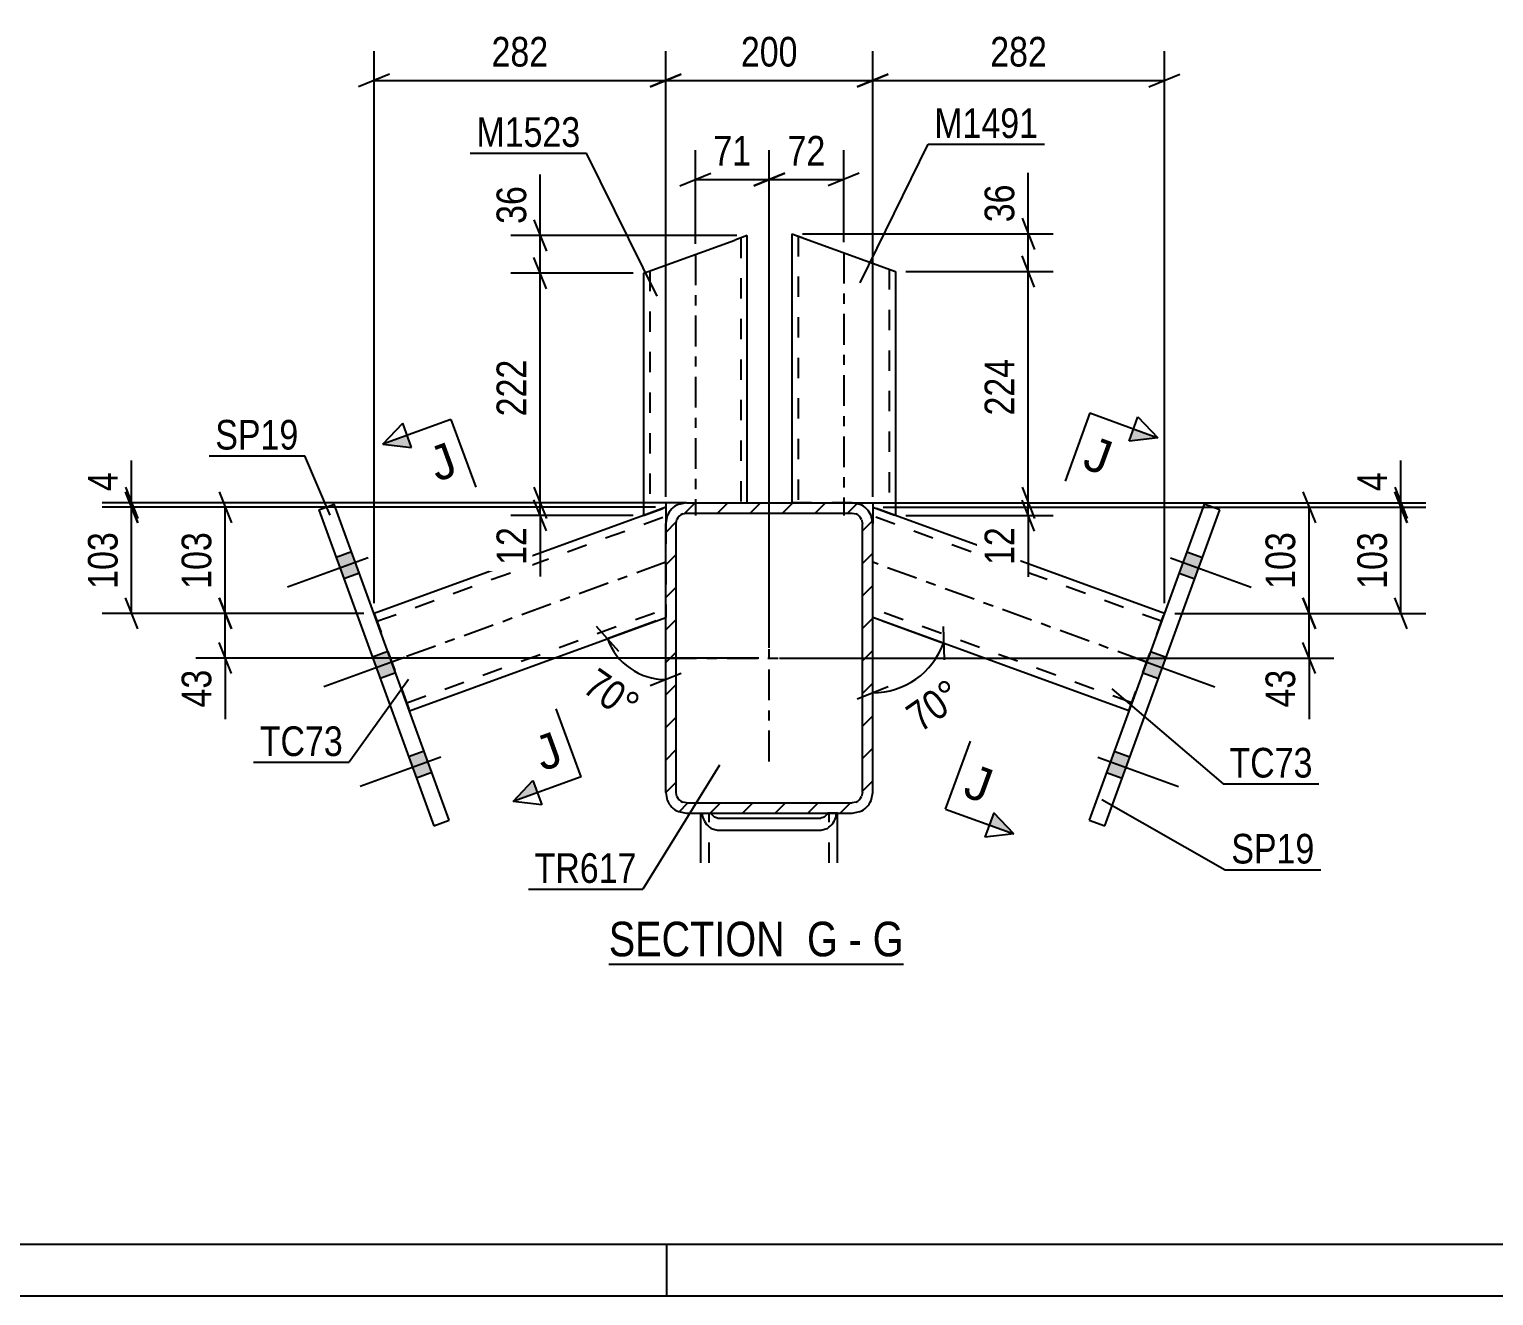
# Model space of a CAD drawing. Header units: millimetres. Extents: x -93 to 748, y -457 to 137.
# Drawn here: x 266.5 to 408.1, y -457 to -334.6 of the extents above; entities that cross this region are included whole.
import ezdxf

# ---------------------------------------------------------------- set-up
doc = ezdxf.new("R2010")
doc.units = ezdxf.units.MM
doc.linetypes.add('DXK_LINE_DOT2', pattern=[3.9198, 1.9599, -1.9599])
doc.linetypes.add('DXK_LINE_DOT3', pattern=[5.9187, 2.979, -0.9799, 0.9799, -0.9799])
doc.styles.add('Arial', font='ARIAL.TTF', dxfattribs={"height": 0.2})
doc.styles.add('Arial Narrow', font='ARIALN.TTF', dxfattribs={"height": 0.2})

# ---------------------------------------------------------------- blocks, each defined once
blk = doc.blocks.new('Unknown-761532223-18 - 3537')
at = {"color": 6, "linetype": 'Continuous'}
blk.add_line((322.55, -424.98), (351.05, -424.98), dxfattribs=at)
at = {"color": 0, "linetype": 'Continuous'}
for points in [[(340.66, -424.23), (340.66, -420.73), (322.55, -420.73), (322.55, -424.23)], [(344.69, -424.23), (344.69, -420.73), (341.71, -420.73), (341.71, -424.23)], [(347.01, -424.23), (347.01, -420.73), (345.74, -420.73), (345.74, -424.23)], [(351.05, -424.23), (351.05, -420.73), (348.06, -420.73), (348.06, -424.23)]]:
    blk.add_wipeout(points, dxfattribs=at)
at = {"color": 7, "linetype": 'Continuous', "style": 'Arial Narrow'}
for s, p in [('SECTION ', (322.55, -424.23)), ('G', (341.71, -424.23)), ('G', (348.06, -424.23)), ('-', (345.74, -424.23))]:
    blk.add_text(s, height=3.34, dxfattribs=at).set_placement(p)
blk = doc.blocks.new('Unknown-761532223-1162')
at = {"color": 5, "linetype": 'Continuous'}
for p, q in [((-87.84, -452.04), (743.16, -452.04)), ((328.16, -457.04), (328.16, -452.04)), ((-92.84, -457.04), (748.16, -457.04))]:
    blk.add_line(p, q, dxfattribs=at)
blk = doc.blocks.new('Part-761532223-3573 - 3537')
at = {"color": 2, "linetype": 'Continuous'}
for p, q in [((331.46, -415.19), (331.46, -410.4)), ((331.56, -410.4), (331.58, -410.61)), ((332.5, -410.54), (332.43, -410.4)), ((343.69, -410.4), (343.63, -410.54)), ((344.54, -410.61), (344.57, -410.4)), ((344.66, -415.19), (344.66, -410.4)), ((332.76, -410.79), (332.5, -410.54)), ((333.06, -410.88), (332.76, -410.79)), ((333.06, -410.88), (343.06, -410.88)), ((343.37, -410.79), (343.06, -410.88)), ((343.63, -410.54), (343.37, -410.79)), ((332.45, -411.87), (333.06, -412.05)), ((333.06, -412.05), (343.06, -412.05)), ((343.06, -412.05), (343.67, -411.87))]:
    blk.add_line(p, q, dxfattribs=at)
at = {"color": 7, "linetype": 'DXK_LINE_DOT2'}
for p, q in [((331.46, -410.4), (331.56, -410.4)), ((331.56, -410.4), (332.43, -410.4)), ((332.26, -415.19), (332.26, -410.4)), ((344.66, -410.4), (343.69, -410.4)), ((343.86, -415.19), (343.86, -410.4))]:
    blk.add_line(p, q, dxfattribs=at)
at = {"color": 2, "linetype": 'Continuous'}
for centre, start, end in [((333.65, -410.12), 193.2949, 235.5336), ((342.47, -410.12), 304.4664, 346.7051)]:
    blk.add_arc(centre, 2.13, start, end, dxfattribs=at)
blk = doc.blocks.new('Part-761532223-3708 - 3537')
at = {"color": 2, "linetype": 'Continuous'}
for p, q in [((326.01, -358.17), (334.72, -355)), ((335.92, -354.56), (334.72, -355)), ((335.92, -380.4), (335.92, -354.56)), ((325.92, -358.2), (326.01, -358.17)), ((325.92, -358.2), (325.92, -381.61)), ((330.06, -380.4), (328.06, -380.4)), ((328.06, -380.4), (328.06, -380.83)), ((328.06, -380.83), (325.92, -381.61))]:
    blk.add_line(p, q, dxfattribs=at)
at = {"color": 7, "linetype": 'DXK_LINE_DOT2'}
for p, q in [((335.32, -354.78), (335.32, -380.4)), ((326.52, -357.98), (326.56, -357.97)), ((326.52, -357.98), (326.52, -381.4)), ((330.06, -380.4), (335.92, -380.4))]:
    blk.add_line(p, q, dxfattribs=at)
at = {"color": 7, "linetype": 'DXK_LINE_DOT3'}
blk.add_line((330.92, -356.38), (330.92, -381.61), dxfattribs=at)
blk = doc.blocks.new('Part-761532223-3592 - 3537')
at = {"color": 2, "linetype": 'Continuous'}
for p, q in [((380.1, -380.52), (368.99, -411.06)), ((381.6, -381.07), (380.1, -380.52)), ((370.49, -411.61), (381.6, -381.07)), ((368.99, -411.06), (370.49, -411.61))]:
    blk.add_line(p, q, dxfattribs=at)
blk = doc.blocks.new('Part-761532223-3553 - 3537')
at = {"color": 2, "linetype": 'Continuous'}
for p, q in [((325.92, -381.61), (299.87, -391.09)), ((328.06, -380.83), (328.06, -382.4)), ((303.29, -400.49), (328.06, -391.47))]:
    blk.add_line(p, q, dxfattribs=at)
at = {"color": 7, "linetype": 'DXK_LINE_DOT2'}
for p, q in [((300.15, -391.85), (328.06, -381.68)), ((325.92, -381.61), (328.06, -380.83)), ((328.06, -382.4), (328.06, -391.47)), ((303.02, -399.74), (328.06, -390.62)), ((299.87, -391.09), (303.29, -400.49))]:
    blk.add_line(p, q, dxfattribs=at)
at = {"color": 7, "linetype": 'DXK_LINE_DOT3'}
blk.add_line((328.06, -386.15), (301.58, -395.79), dxfattribs=at)
blk = doc.blocks.new('Part-761532223-3597 - 3537')
at = {"color": 2, "linetype": 'Continuous'}
for p, q in [((294.52, -381.07), (296.02, -380.52)), ((307.14, -411.06), (296.02, -380.52)), ((294.52, -381.07), (305.64, -411.61)), ((305.64, -411.61), (307.14, -411.06))]:
    blk.add_line(p, q, dxfattribs=at)
blk = doc.blocks.new('Part-761532223-3638 - 3537')
at = {"color": 2, "linetype": 'Continuous'}
for p, q in [((348.06, -380.83), (348.06, -382.4)), ((376.25, -391.09), (350.26, -381.63)), ((372.83, -400.49), (348.06, -391.48))]:
    blk.add_line(p, q, dxfattribs=at)
at = {"color": 7, "linetype": 'DXK_LINE_DOT2'}
for p, q in [((350.26, -381.63), (348.06, -380.83)), ((348.06, -380.83), (348.06, -381.33)), ((375.98, -391.85), (348.06, -381.68)), ((348.06, -391.48), (348.06, -382.4)), ((373.11, -399.74), (348.06, -390.62)), ((372.83, -400.49), (376.25, -391.09))]:
    blk.add_line(p, q, dxfattribs=at)
at = {"color": 7, "linetype": 'DXK_LINE_DOT3'}
blk.add_line((374.54, -395.79), (348.06, -386.15), dxfattribs=at)
blk = doc.blocks.new('Part-761532223-3654 - 3537')
at = {"linetype": 'Continuous'}
h = blk.add_hatch(dxfattribs=at)
h.set_pattern_fill('', scale=0.7, style=0, pattern_type=0)
h.set_pattern_definition([(45, (328.0625, -408.3976), (-1.57154, 1.57154), [])])
h.paths.add_polyline_path([(328.06, -382.4), (328.06, -408.4), (328.21, -409.16), (328.65, -409.81), (329.3, -410.25), (330.06, -410.4), (346.06, -410.4), (346.83, -410.25), (347.48, -409.81), (347.91, -409.16), (348.06, -408.4), (348.06, -382.4), (347.91, -381.63), (347.48, -380.98), (346.83, -380.55), (346.06, -380.4), (330.06, -380.4), (329.3, -380.55), (328.65, -380.98), (328.21, -381.63)])
h.paths.add_polyline_path([(329.36, -381.69), (329.68, -381.47), (330.06, -381.4), (346.06, -381.4), (346.45, -381.47), (346.77, -381.69), (346.99, -382.01), (347.06, -382.4), (347.06, -408.4), (346.99, -408.78), (346.77, -409.1), (346.45, -409.32), (346.06, -409.4), (330.06, -409.4), (329.68, -409.32), (329.36, -409.1), (329.14, -408.78), (329.06, -408.4), (329.06, -382.4), (329.14, -382.01)])
at = {"color": 2, "linetype": 'Continuous'}
for p, q in [((330.06, -380.4), (329.3, -380.55)), ((330.06, -380.4), (346.06, -380.4)), ((346.83, -380.55), (346.06, -380.4)), ((328.21, -381.63), (328.06, -382.4)), ((329.06, -382.4), (329.14, -382.01)), ((329.68, -381.47), (330.06, -381.4)), ((330.06, -381.4), (346.06, -381.4)), ((346.06, -381.4), (346.45, -381.47)), ((346.99, -382.01), (347.06, -382.4)), ((348.06, -382.4), (347.91, -381.63)), ((328.06, -408.4), (328.06, -382.4)), ((329.06, -408.4), (329.06, -382.4)), ((347.06, -408.4), (347.06, -382.4)), ((348.06, -408.4), (348.06, -382.4)), ((328.06, -408.4), (328.21, -409.16)), ((329.14, -408.78), (329.06, -408.4)), ((347.06, -408.4), (346.99, -408.78)), ((347.91, -409.16), (348.06, -408.4)), ((329.3, -410.25), (330.06, -410.4)), ((330.06, -409.4), (329.68, -409.32)), ((330.06, -409.4), (346.06, -409.4)), ((330.06, -410.4), (346.06, -410.4)), ((346.45, -409.32), (346.06, -409.4)), ((346.06, -410.4), (346.83, -410.25))]:
    blk.add_line(p, q, dxfattribs=at)
at = {"color": 7, "linetype": 'DXK_LINE_DOT3'}
for p, q in [((338.06, -405.4), (338.06, -385.4)), ((328.06, -395.4), (348.06, -395.4))]:
    blk.add_line(p, q, dxfattribs=at)
at = {"color": 2, "linetype": 'Continuous'}
for centre, radius, start, end in [((330.06, -382.4), 2, 112.5, 157.5), ((346.06, -382.4), 2, 22.5, 67.5), ((330.06, -382.4), 1, 112.5, 157.5), ((346.06, -382.4), 1, 22.5, 67.5), ((330.06, -408.4), 1, 202.5, 247.5), ((346.06, -408.4), 1, 292.5, 337.5), ((330.06, -408.4), 2, 202.5, 247.5), ((346.06, -408.4), 2, 292.5, 337.5)]:
    blk.add_arc(centre, radius, start, end, dxfattribs=at)
blk = doc.blocks.new('Bolt-761532223-3666 - 3537')
at = {"linetype": 'Continuous'}
for points in [[(298.45, -387.19), (297.7, -385.13), (296.2, -385.67), (296.95, -387.74)], [(298.45, -387.19), (297.7, -385.13), (296.2, -385.67), (296.95, -387.74)], [(298.45, -387.19), (297.7, -385.13), (296.2, -385.67), (296.95, -387.74)], [(301.96, -396.83), (301.21, -394.76), (299.7, -395.31), (300.45, -397.37)], [(301.96, -396.83), (301.21, -394.76), (299.7, -395.31), (300.45, -397.37)], [(305.46, -406.46), (304.71, -404.39), (303.21, -404.94), (303.96, -407)], [(305.46, -406.46), (304.71, -404.39), (303.21, -404.94), (303.96, -407)], [(305.46, -406.46), (304.71, -404.39), (303.21, -404.94), (303.96, -407)]]:
    blk.add_hatch(color=1, dxfattribs=at).paths.add_polyline_path(points)
at = {"color": 1, "linetype": 'Continuous'}
for p, q in [((299.3, -385.72), (291.5, -388.55)), ((299.3, -385.72), (291.5, -388.55)), ((299.3, -385.72), (291.5, -388.55)), ((297.7, -385.13), (296.2, -385.67)), ((297.7, -385.13), (296.2, -385.67)), ((297.7, -385.13), (296.2, -385.67)), ((298.45, -387.19), (296.95, -387.74)), ((298.45, -387.19), (296.95, -387.74)), ((298.45, -387.19), (296.95, -387.74)), ((301.21, -394.76), (299.7, -395.31)), ((301.21, -394.76), (299.7, -395.31)), ((302.8, -395.35), (295, -398.19)), ((302.8, -395.35), (295, -398.19)), ((301.96, -396.83), (300.45, -397.37)), ((301.96, -396.83), (300.45, -397.37)), ((304.71, -404.39), (303.21, -404.94)), ((304.71, -404.39), (303.21, -404.94)), ((304.71, -404.39), (303.21, -404.94)), ((306.31, -404.98), (298.51, -407.82)), ((306.31, -404.98), (298.51, -407.82)), ((306.31, -404.98), (298.51, -407.82)), ((305.46, -406.46), (303.96, -407)), ((305.46, -406.46), (303.96, -407)), ((305.46, -406.46), (303.96, -407))]:
    blk.add_line(p, q, dxfattribs=at)
blk = doc.blocks.new('Bolt-761532223-3672 - 3537')
at = {"linetype": 'Continuous'}
for points in [[(378.42, -385.13), (377.67, -387.19), (379.18, -387.74), (379.93, -385.67)], [(378.42, -385.13), (377.67, -387.19), (379.18, -387.74), (379.93, -385.67)], [(378.42, -385.13), (377.67, -387.19), (379.18, -387.74), (379.93, -385.67)], [(374.92, -394.76), (374.17, -396.83), (375.67, -397.37), (376.42, -395.31)], [(374.92, -394.76), (374.17, -396.83), (375.67, -397.37), (376.42, -395.31)], [(371.41, -404.39), (370.66, -406.46), (372.16, -407.01), (372.92, -404.94)], [(371.41, -404.39), (370.66, -406.46), (372.16, -407.01), (372.92, -404.94)], [(371.41, -404.39), (370.66, -406.46), (372.16, -407.01), (372.92, -404.94)]]:
    blk.add_hatch(color=1, dxfattribs=at).paths.add_polyline_path(points)
at = {"color": 1, "linetype": 'Continuous'}
for p, q in [((376.83, -385.72), (384.63, -388.55)), ((376.83, -385.72), (384.63, -388.55)), ((376.83, -385.72), (384.63, -388.55)), ((378.42, -385.13), (379.93, -385.67)), ((378.42, -385.13), (379.93, -385.67)), ((378.42, -385.13), (379.93, -385.67)), ((377.67, -387.19), (379.18, -387.74)), ((377.67, -387.19), (379.18, -387.74)), ((377.67, -387.19), (379.18, -387.74)), ((374.92, -394.76), (376.42, -395.31)), ((374.92, -394.76), (376.42, -395.31)), ((373.32, -395.35), (381.12, -398.19)), ((373.32, -395.35), (381.12, -398.19)), ((374.17, -396.83), (375.67, -397.37)), ((374.17, -396.83), (375.67, -397.37)), ((371.41, -404.39), (372.92, -404.94)), ((371.41, -404.39), (372.92, -404.94)), ((371.41, -404.39), (372.92, -404.94)), ((369.82, -404.98), (377.62, -407.82)), ((369.82, -404.98), (377.62, -407.82)), ((369.82, -404.98), (377.62, -407.82)), ((370.66, -406.46), (372.16, -407.01)), ((370.66, -406.46), (372.16, -407.01)), ((370.66, -406.46), (372.16, -407.01))]:
    blk.add_line(p, q, dxfattribs=at)
blk = doc.blocks.new('Part-761532223-3713 - 3537')
at = {"color": 2, "linetype": 'Continuous'}
for p, q in [((340.26, -380.4), (340.26, -354.4)), ((340.26, -354.4), (340.35, -354.44)), ((340.35, -354.44), (340.61, -354.53)), ((340.61, -354.53), (341.46, -354.84)), ((341.46, -354.84), (350.26, -358.04)), ((350.26, -358.04), (350.26, -381.63)), ((346.06, -380.4), (348.06, -380.4)), ((348.06, -380.4), (348.06, -380.83)), ((348.06, -380.83), (350.17, -381.6)), ((350.26, -381.63), (350.17, -381.6))]:
    blk.add_line(p, q, dxfattribs=at)
at = {"color": 7, "linetype": 'DXK_LINE_DOT2'}
for p, q in [((340.61, -354.53), (341.23, -354.76)), ((340.86, -354.62), (340.86, -380.4)), ((340.86, -354.62), (340.91, -354.64)), ((341, -354.67), (341.46, -354.84)), ((349.66, -357.83), (349.66, -381.42)), ((346.06, -380.4), (340.26, -380.4))]:
    blk.add_line(p, q, dxfattribs=at)
at = {"color": 7, "linetype": 'DXK_LINE_DOT3'}
blk.add_line((345.26, -356.22), (345.26, -381.63), dxfattribs=at)
blk = doc.blocks.new('StraightDimension-761532223-3812 - 3537')
at = {"color": 7, "linetype": 'Continuous'}
for p, q in [((299.87, -390.09), (299.87, -336.73)), ((328.06, -379.83), (328.06, -336.73)), ((301.37, -338.98), (298.37, -340.18)), ((299.87, -339.58), (328.06, -339.58)), ((326.56, -340.18), (329.56, -338.98))]:
    blk.add_line(p, q, dxfattribs=at)
at = {"color": 0}
blk.add_wipeout([(317.31, -338.83), (317.31, -334.63), (310.62, -334.63), (310.62, -338.83)], dxfattribs=at)
at = {"color": 3, "style": 'Arial Narrow'}
blk.add_text('282', height=2.863, dxfattribs=at).set_placement((311.22, -338.23))
blk = doc.blocks.new('StraightDimension-761532223-3724 - 3537')
at = {"color": 7, "linetype": 'Continuous'}
for p, q in [((398.51, -379.33), (399.71, -382.33)), ((349.06, -380.83), (401.51, -380.83)), ((399.11, -391.09), (399.11, -380.83)), ((399.71, -392.59), (398.51, -389.59)), ((377.25, -391.09), (401.51, -391.09))]:
    blk.add_line(p, q, dxfattribs=at)
at = {"color": 0}
blk.add_wipeout([(398.36, -382.62), (394.16, -382.62), (394.16, -389.31), (398.36, -389.31)], dxfattribs=at)
at = {"color": 3, "style": 'Arial Narrow'}
blk.add_text('103', height=2.863, rotation=90.0002, dxfattribs=at).set_placement((397.76, -388.71))
blk = doc.blocks.new('StraightDimension-761532223-16748 - 3537')
at = {"color": 7, "linetype": 'Continuous'}
for p, q in [((389.64, -379.33), (390.84, -382.33)), ((349.06, -380.83), (392.64, -380.83)), ((390.24, -391.09), (390.24, -380.83)), ((390.84, -392.59), (389.64, -389.59)), ((377.25, -391.09), (392.64, -391.09))]:
    blk.add_line(p, q, dxfattribs=at)
at = {"color": 0}
blk.add_wipeout([(389.49, -382.62), (385.29, -382.62), (385.29, -389.31), (389.49, -389.31)], dxfattribs=at)
at = {"color": 3, "style": 'Arial Narrow'}
blk.add_text('103', height=2.863, rotation=90.0002, dxfattribs=at).set_placement((388.89, -388.71))
blk = doc.blocks.new('StraightDimension-761532223-3785 - 3537')
at = {"color": 7, "linetype": 'Continuous'}
for p, q in [((276.43, -380.4), (276.43, -376.32)), ((276.43, -380.4), (276.43, -376.32)), ((275.83, -378.9), (277.03, -381.9)), ((329.46, -380.4), (273.58, -380.4)), ((277.03, -382.33), (275.83, -379.33)), ((276.43, -380.83), (276.43, -380.4)), ((327.06, -380.83), (273.58, -380.83))]:
    blk.add_line(p, q, dxfattribs=at)
at = {"color": 0}
blk.add_wipeout([(275.68, -376.84), (271.48, -376.84), (271.48, -379.87), (275.68, -379.87)], dxfattribs=at)
at = {"color": 3, "style": 'Arial Narrow'}
blk.add_text('4', height=2.86, rotation=90.0002, dxfattribs=at).set_placement((275.08, -379.27))
blk = doc.blocks.new('StraightDimension-761532223-16667 - 3537')
at = {"color": 7, "linetype": 'Continuous'}
for p, q in [((284.88, -379.33), (286.08, -382.33)), ((327.06, -380.83), (282.63, -380.83)), ((285.48, -391.09), (285.48, -380.83)), ((286.08, -392.59), (284.88, -389.59)), ((298.87, -391.09), (282.63, -391.09))]:
    blk.add_line(p, q, dxfattribs=at)
at = {"color": 0}
blk.add_wipeout([(284.73, -382.62), (280.53, -382.62), (280.53, -389.31), (284.73, -389.31)], dxfattribs=at)
at = {"color": 3, "style": 'Arial Narrow'}
blk.add_text('103', height=2.863, rotation=90.0002, dxfattribs=at).set_placement((284.13, -388.71))
blk = doc.blocks.new('StraightDimension-761532223-3977 - 3537')
at = {"color": 7, "linetype": 'Continuous'}
for p, q in [((362.49, -378.9), (363.69, -381.9)), ((349.06, -380.4), (365.49, -380.4)), ((363.69, -383.13), (362.49, -380.13)), ((363.09, -381.63), (363.09, -380.4)), ((351.26, -381.63), (365.49, -381.63)), ((363.09, -381.63), (363.09, -387.54)), ((363.09, -381.63), (363.09, -387.54))]:
    blk.add_line(p, q, dxfattribs=at)
at = {"color": 0}
blk.add_wipeout([(362.34, -382.16), (358.14, -382.16), (358.14, -387.01), (362.34, -387.01)], dxfattribs=at)
at = {"color": 3, "style": 'Arial Narrow'}
blk.add_text('12', height=2.863, rotation=90.0002, dxfattribs=at).set_placement((361.74, -386.41))
blk = doc.blocks.new('StraightDimension-761532223-3865 - 3537')
at = {"color": 7, "linetype": 'Continuous'}
for p, q in [((315.92, -354.56), (315.92, -348.66)), ((315.92, -354.56), (315.92, -348.66)), ((315.32, -353.06), (316.52, -356.06)), ((334.92, -354.56), (313.07, -354.56)), ((315.92, -358.2), (315.92, -354.56)), ((316.52, -359.7), (315.32, -356.7)), ((324.92, -358.2), (313.07, -358.2))]:
    blk.add_line(p, q, dxfattribs=at)
at = {"color": 0}
blk.add_wipeout([(315.17, -349.18), (310.97, -349.18), (310.97, -354.04), (315.17, -354.04)], dxfattribs=at)
at = {"color": 3, "style": 'Arial Narrow'}
blk.add_text('36', height=2.863, rotation=90.0002, dxfattribs=at).set_placement((314.57, -353.44))
blk = doc.blocks.new('StraightDimension-761532223-3911 - 3537')
at = {"color": 7, "linetype": 'Continuous'}
for p, q in [((315.32, -378.9), (316.52, -381.9)), ((327.06, -380.4), (313.07, -380.4)), ((316.52, -383.11), (315.32, -380.11)), ((315.92, -381.61), (315.92, -380.4)), ((324.92, -381.61), (313.07, -381.61)), ((315.92, -381.61), (315.92, -387.52)), ((315.92, -381.61), (315.92, -387.52))]:
    blk.add_line(p, q, dxfattribs=at)
at = {"color": 0}
blk.add_wipeout([(315.17, -382.14), (310.97, -382.14), (310.97, -387), (315.17, -387)], dxfattribs=at)
at = {"color": 3, "style": 'Arial Narrow'}
blk.add_text('12', height=2.863, rotation=90.0002, dxfattribs=at).set_placement((314.57, -386.4))
blk = doc.blocks.new('StraightDimension-761532223-3847 - 3537')
at = {"color": 7, "linetype": 'Continuous'}
for p, q in [((348.06, -379.83), (348.06, -336.73)), ((376.25, -390.09), (376.25, -336.73)), ((349.56, -338.98), (346.56, -340.18)), ((348.06, -339.58), (376.25, -339.58)), ((374.75, -340.18), (377.75, -338.98))]:
    blk.add_line(p, q, dxfattribs=at)
at = {"color": 0}
blk.add_wipeout([(365.5, -338.83), (365.5, -334.63), (358.82, -334.63), (358.82, -338.83)], dxfattribs=at)
at = {"color": 3, "style": 'Arial Narrow'}
blk.add_text('282', height=2.863, dxfattribs=at).set_placement((359.42, -338.23))
blk = doc.blocks.new('StraightDimension-761532223-3997 - 3537')
at = {"color": 7, "linetype": 'Continuous'}
for p, q in [((330.92, -355.38), (330.92, -346.3)), ((338.06, -394.4), (338.06, -346.3)), ((329.42, -349.75), (332.42, -348.55)), ((330.92, -349.15), (338.06, -349.15)), ((339.56, -348.55), (336.56, -349.75))]:
    blk.add_line(p, q, dxfattribs=at)
at = {"color": 0}
blk.add_wipeout([(336.92, -348.4), (336.92, -344.2), (332.06, -344.2), (332.06, -348.4)], dxfattribs=at)
at = {"color": 3, "style": 'Arial Narrow'}
blk.add_text('71', height=2.863, dxfattribs=at).set_placement((332.66, -347.8))
blk = doc.blocks.new('StraightDimension-761532223-3934 - 3537')
at = {"color": 7, "linetype": 'Continuous'}
for p, q in [((363.09, -354.4), (363.09, -348.5)), ((363.09, -354.4), (363.09, -348.5)), ((362.49, -352.9), (363.69, -355.9)), ((341.26, -354.4), (365.49, -354.4)), ((363.09, -358.04), (363.09, -354.4)), ((363.69, -359.54), (362.49, -356.54)), ((351.26, -358.04), (365.49, -358.04))]:
    blk.add_line(p, q, dxfattribs=at)
at = {"color": 0}
blk.add_wipeout([(362.34, -349.02), (358.14, -349.02), (358.14, -353.88), (362.34, -353.88)], dxfattribs=at)
at = {"color": 3, "style": 'Arial Narrow'}
blk.add_text('36', height=2.863, rotation=90.0002, dxfattribs=at).set_placement((361.74, -353.28))
blk = doc.blocks.new('AngleDimension-761532223-3808 - 3537')
at = {"color": 7, "linetype": 'Continuous'}
for p, q in [((354.91, -393.97), (348.06, -391.48)), ((348.06, -398.76), (348.06, -391.48)), ((349, -391.82), (354.91, -393.97)), ((354.86, -392.35), (354.96, -395.58)), ((346.56, -399.36), (349.56, -398.16))]:
    blk.add_line(p, q, dxfattribs=at)
blk.add_arc((348.06, -391.48), 7.28, 270, 340, dxfattribs=at)
at = {"color": 0}
blk.add_wipeout([(357.81, -399.77), (355.4, -396.33), (350.11, -400.03), (352.52, -403.47)], dxfattribs=at)
at = {"color": 3, "style": 'Arial Narrow'}
blk.add_text('70°', height=2.863, rotation=35.002, dxfattribs=at).set_placement((352.67, -402.64))
blk = doc.blocks.new('StraightDimension-761532223-3744 - 3537')
at = {"color": 7, "linetype": 'Continuous'}
for p, q in [((399.11, -380.4), (399.11, -376.32)), ((399.11, -380.4), (399.11, -376.32)), ((398.51, -378.9), (399.71, -381.9)), ((346.66, -380.4), (401.51, -380.4)), ((399.71, -382.33), (398.51, -379.33)), ((399.11, -380.83), (399.11, -380.4)), ((349.06, -380.83), (401.51, -380.83))]:
    blk.add_line(p, q, dxfattribs=at)
at = {"color": 0}
blk.add_wipeout([(398.36, -376.84), (394.16, -376.84), (394.16, -379.87), (398.36, -379.87)], dxfattribs=at)
at = {"color": 3, "style": 'Arial Narrow'}
blk.add_text('4', height=2.86, rotation=90.0002, dxfattribs=at).set_placement((397.76, -379.27))
blk = doc.blocks.new('StraightDimension-761532223-3828 - 3537')
at = {"color": 7, "linetype": 'Continuous'}
for p, q in [((328.06, -379.83), (328.06, -336.73)), ((348.06, -379.83), (348.06, -336.73)), ((329.56, -338.98), (326.56, -340.18)), ((328.06, -339.58), (348.06, -339.58)), ((346.56, -340.18), (349.56, -338.98))]:
    blk.add_line(p, q, dxfattribs=at)
at = {"color": 0}
blk.add_wipeout([(341.4, -338.83), (341.4, -334.63), (334.72, -334.63), (334.72, -338.83)], dxfattribs=at)
at = {"color": 3, "style": 'Arial Narrow'}
blk.add_text('200', height=2.863, dxfattribs=at).set_placement((335.32, -338.23))
blk = doc.blocks.new('StraightDimension-761532223-3764 - 3537')
at = {"color": 7, "linetype": 'Continuous'}
for p, q in [((275.83, -379.33), (277.03, -382.33)), ((327.06, -380.83), (273.58, -380.83)), ((276.43, -391.09), (276.43, -380.83)), ((277.03, -392.59), (275.83, -389.59)), ((298.87, -391.09), (273.58, -391.09))]:
    blk.add_line(p, q, dxfattribs=at)
at = {"color": 0}
blk.add_wipeout([(275.68, -382.62), (271.48, -382.62), (271.48, -389.31), (275.68, -389.31)], dxfattribs=at)
at = {"color": 3, "style": 'Arial Narrow'}
blk.add_text('103', height=2.863, rotation=90.0002, dxfattribs=at).set_placement((275.08, -388.71))
blk = doc.blocks.new('AngleDimension-761532223-3861 - 3537')
at = {"color": 7, "linetype": 'Continuous'}
for p, q in [((322.41, -393.53), (328.06, -391.47)), ((327.12, -391.82), (322.41, -393.53)), ((328.06, -397.48), (328.06, -391.47)), ((321.34, -392.33), (323.49, -394.73)), ((329.56, -396.88), (326.56, -398.08))]:
    blk.add_line(p, q, dxfattribs=at)
blk.add_arc((328.06, -391.47), 6.01, 200, 270, dxfattribs=at)
at = {"color": 0}
blk.add_wipeout([(324.34, -402.43), (326.74, -398.99), (321.45, -395.28), (319.04, -398.72)], dxfattribs=at)
at = {"color": 3, "style": 'Arial Narrow'}
blk.add_text('70°', height=2.863, rotation=-35.002, dxfattribs=at).set_placement((319.88, -398.58))
blk = doc.blocks.new('StraightDimension-761532223-3885 - 3537')
at = {"color": 7, "linetype": 'Continuous'}
for p, q in [((316.52, -359.7), (315.32, -356.7)), ((324.92, -358.2), (313.07, -358.2)), ((315.92, -380.4), (315.92, -358.2)), ((315.32, -378.9), (316.52, -381.9)), ((327.06, -380.4), (313.07, -380.4))]:
    blk.add_line(p, q, dxfattribs=at)
at = {"color": 0}
blk.add_wipeout([(315.17, -365.96), (310.97, -365.96), (310.97, -372.64), (315.17, -372.64)], dxfattribs=at)
at = {"color": 3, "style": 'Arial Narrow'}
blk.add_text('222', height=2.863, rotation=90.0002, dxfattribs=at).set_placement((314.57, -372.04))
blk = doc.blocks.new('StraightDimension-761532223-16668 - 3537')
at = {"color": 7, "linetype": 'Continuous'}
for p, q in [((284.88, -389.59), (286.08, -392.59)), ((298.87, -391.09), (282.63, -391.09)), ((285.48, -395.4), (285.48, -391.09)), ((286.08, -396.9), (284.88, -393.9)), ((337.06, -395.4), (282.63, -395.4)), ((285.48, -395.4), (285.48, -401.3)), ((285.48, -395.4), (285.48, -401.3))]:
    blk.add_line(p, q, dxfattribs=at)
at = {"color": 0}
blk.add_wipeout([(284.73, -395.92), (280.53, -395.92), (280.53, -400.78), (284.73, -400.78)], dxfattribs=at)
at = {"color": 3, "style": 'Arial Narrow'}
blk.add_text('43', height=2.863, rotation=90.0002, dxfattribs=at).set_placement((284.13, -400.18))
blk = doc.blocks.new('StraightDimension-761532223-3954 - 3537')
at = {"color": 7, "linetype": 'Continuous'}
for p, q in [((363.69, -359.54), (362.49, -356.54)), ((351.26, -358.04), (365.49, -358.04)), ((363.09, -380.4), (363.09, -358.04)), ((362.49, -378.9), (363.69, -381.9)), ((349.06, -380.4), (365.49, -380.4))]:
    blk.add_line(p, q, dxfattribs=at)
at = {"color": 0}
blk.add_wipeout([(362.34, -365.88), (358.14, -365.88), (358.14, -372.56), (362.34, -372.56)], dxfattribs=at)
at = {"color": 3, "style": 'Arial Narrow'}
blk.add_text('224', height=2.863, rotation=90.0002, dxfattribs=at).set_placement((361.74, -371.96))
blk = doc.blocks.new('StraightDimension-761532223-4014 - 3537')
at = {"color": 7, "linetype": 'Continuous'}
for p, q in [((338.06, -394.4), (338.06, -346.3)), ((345.26, -355.22), (345.26, -346.3)), ((336.56, -349.75), (339.56, -348.55)), ((338.06, -349.15), (345.26, -349.15)), ((346.76, -348.55), (343.76, -349.75))]:
    blk.add_line(p, q, dxfattribs=at)
at = {"color": 0}
blk.add_wipeout([(344.09, -348.4), (344.09, -344.2), (339.23, -344.2), (339.23, -348.4)], dxfattribs=at)
at = {"color": 3, "style": 'Arial Narrow'}
blk.add_text('72', height=2.863, dxfattribs=at).set_placement((339.83, -347.8))
blk = doc.blocks.new('StraightDimension-761532223-16749 - 3537')
at = {"color": 7, "linetype": 'Continuous'}
for p, q in [((389.64, -389.59), (390.84, -392.59)), ((377.25, -391.09), (392.64, -391.09)), ((390.24, -395.4), (390.24, -391.09)), ((390.84, -396.9), (389.64, -393.9)), ((339.06, -395.4), (392.64, -395.4)), ((390.24, -395.4), (390.24, -401.3)), ((390.24, -395.4), (390.24, -401.3))]:
    blk.add_line(p, q, dxfattribs=at)
at = {"color": 0}
blk.add_wipeout([(389.49, -395.92), (385.29, -395.92), (385.29, -400.78), (389.49, -400.78)], dxfattribs=at)
at = {"color": 3, "style": 'Arial Narrow'}
blk.add_text('43', height=2.863, rotation=90.0002, dxfattribs=at).set_placement((388.89, -400.18))
blk = doc.blocks.new('Mark-761532223-3588 - 3537')
at = {"color": 0}
blk.add_wipeout([(390.76, -415.26), (390.76, -412.26), (382.72, -412.26), (382.72, -415.26)], dxfattribs=at)
blk.add_wipeout([(390.76, -415.26), (390.76, -412.26), (382.72, -412.26), (382.72, -415.26)], dxfattribs=at)
at = {"color": 30, "linetype": 'Continuous'}
for p, q in [((370.22, -409.09), (382.12, -415.86)), ((382.12, -415.86), (391.36, -415.86))]:
    blk.add_line(p, q, dxfattribs=at)
at = {"color": 3, "style": 'Arial Narrow'}
blk.add_text('SP19', height=2.863, dxfattribs=at).set_placement((382.72, -415.26))
blk = doc.blocks.new('Mark-761532223-3549 - 3537')
at = {"color": 0}
blk.add_wipeout([(296.85, -404.87), (296.85, -401.87), (288.82, -401.87), (288.82, -404.87)], dxfattribs=at)
blk.add_wipeout([(296.85, -404.87), (296.85, -401.87), (288.82, -401.87), (288.82, -404.87)], dxfattribs=at)
at = {"color": 30, "linetype": 'Continuous'}
for p in [(303.2, -397.46), (288.22, -405.47)]:
    blk.add_line(p, (297.45, -405.47), dxfattribs=at)
at = {"color": 3, "style": 'Arial Narrow'}
blk.add_text('TC73', height=2.863, dxfattribs=at).set_placement((288.82, -404.87))
blk = doc.blocks.new('Mark-761532223-3593 - 3537')
at = {"color": 0}
blk.add_wipeout([(292.56, -375.25), (292.56, -372.25), (284.52, -372.25), (284.52, -375.25)], dxfattribs=at)
blk.add_wipeout([(292.56, -375.25), (292.56, -372.25), (284.52, -372.25), (284.52, -375.25)], dxfattribs=at)
at = {"color": 30, "linetype": 'Continuous'}
for p in [(283.92, -375.85), (295.62, -381.59)]:
    blk.add_line(p, (293.16, -375.85), dxfattribs=at)
at = {"color": 3, "style": 'Arial Narrow'}
blk.add_text('SP19', height=2.863, dxfattribs=at).set_placement((284.52, -375.25))
blk = doc.blocks.new('Mark-761532223-3634 - 3537')
at = {"color": 0}
blk.add_wipeout([(390.58, -406.95), (390.58, -403.95), (382.54, -403.95), (382.54, -406.95)], dxfattribs=at)
blk.add_wipeout([(390.58, -406.95), (390.58, -403.95), (382.54, -403.95), (382.54, -406.95)], dxfattribs=at)
at = {"color": 30, "linetype": 'Continuous'}
for p, q in [((371.16, -398.37), (381.94, -407.55)), ((381.94, -407.55), (391.18, -407.55))]:
    blk.add_line(p, q, dxfattribs=at)
at = {"color": 3, "style": 'Arial Narrow'}
blk.add_text('TC73', height=2.863, dxfattribs=at).set_placement((382.54, -406.95))
blk = doc.blocks.new('Mark-761532223-3650 - 3537')
at = {"color": 0}
blk.add_wipeout([(325.24, -417.13), (325.24, -414.13), (315.38, -414.13), (315.38, -417.13)], dxfattribs=at)
blk.add_wipeout([(325.24, -417.13), (325.24, -414.13), (315.38, -414.13), (315.38, -417.13)], dxfattribs=at)
at = {"color": 30, "linetype": 'Continuous'}
for p in [(333.25, -405.75), (314.78, -417.73)]:
    blk.add_line(p, (325.84, -417.73), dxfattribs=at)
at = {"color": 3, "style": 'Arial Narrow'}
blk.add_text('TR617', height=2.863, dxfattribs=at).set_placement((315.38, -417.13))
blk = doc.blocks.new('Mark-761532223-3704 - 3537')
at = {"color": 0}
blk.add_wipeout([(319.81, -345.99), (319.81, -342.99), (309.76, -342.99), (309.76, -345.99)], dxfattribs=at)
blk.add_wipeout([(319.81, -345.99), (319.81, -342.99), (309.76, -342.99), (309.76, -345.99)], dxfattribs=at)
at = {"color": 30, "linetype": 'Continuous'}
for p in [(309.16, -346.59), (327.22, -360.44)]:
    blk.add_line(p, (320.41, -346.59), dxfattribs=at)
at = {"color": 3, "style": 'Arial Narrow'}
blk.add_text('M1523', height=2.863, dxfattribs=at).set_placement((309.76, -345.99))
blk = doc.blocks.new('Mark-761532223-3709 - 3537')
at = {"color": 0}
blk.add_wipeout([(364.06, -345.14), (364.06, -342.14), (354.01, -342.14), (354.01, -345.14)], dxfattribs=at)
blk.add_wipeout([(364.06, -345.14), (364.06, -342.14), (354.01, -342.14), (354.01, -345.14)], dxfattribs=at)
at = {"color": 30, "linetype": 'Continuous'}
for p, q in [((346.84, -359.12), (353.41, -345.74)), ((353.41, -345.74), (364.66, -345.74))]:
    blk.add_line(p, q, dxfattribs=at)
at = {"color": 3, "style": 'Arial Narrow'}
blk.add_text('M1491', height=2.863, dxfattribs=at).set_placement((354.01, -345.14))
blk = doc.blocks.new('SectionMark-761532223-4031 - 3537')
at = {"linetype": 'Continuous'}
for points in [[(372.85, -374.43), (373.28, -373.25), (375.63, -374.11)], [(359.34, -411.54), (359.77, -410.37), (361.69, -412.4)]]:
    blk.add_hatch(color=6, dxfattribs=at).paths.add_polyline_path(points)
at = {"color": 6, "linetype": 'Continuous'}
for p, q in [((372.85, -374.43), (373.7, -372.08)), ((373.7, -372.08), (375.63, -374.11)), ((375.63, -374.11), (372.85, -374.43)), ((359.77, -410.37), (358.91, -412.72)), ((361.69, -412.4), (359.77, -410.37)), ((361.69, -412.4), (358.91, -412.72))]:
    blk.add_line(p, q, dxfattribs=at)
at = {"color": 0, "linetype": 'Continuous'}
for points in [[(370.39, -377.79), (371.58, -374.5), (369.39, -373.7), (368.19, -376.99)], [(358.84, -409.5), (360.04, -406.21), (357.85, -405.41), (356.65, -408.7)]]:
    blk.add_wipeout(points, dxfattribs=at)
at = {"color": 6, "linetype": 'Continuous'}
for p, q in [((369.05, -371.71), (366.65, -378.29)), ((369.05, -371.71), (375.63, -374.11)), ((355.11, -410), (357.5, -403.43)), ((355.11, -410), (361.69, -412.4))]:
    blk.add_line(p, q, dxfattribs=at)
at = {"color": 3, "linetype": 'Continuous', "style": 'Arial'}
for p in [(368.19, -376.99), (356.65, -408.7)]:
    blk.add_text('J', height=3.34, rotation=-20.002, dxfattribs=at).set_placement(p)
blk = doc.blocks.new('SectionMark-761532223-4033 - 3537')
at = {"linetype": 'Continuous'}
for points in [[(303.07, -373.86), (303.5, -375.04), (300.72, -374.72)], [(315.22, -407.25), (315.65, -408.42), (313.3, -409.28)]]:
    blk.add_hatch(color=6, dxfattribs=at).paths.add_polyline_path(points)
at = {"color": 6, "linetype": 'Continuous'}
for p, q in [((300.72, -374.72), (302.64, -372.69)), ((303.5, -375.04), (302.64, -372.69)), ((300.72, -374.72), (303.5, -375.04)), ((313.3, -409.28), (315.22, -407.25)), ((315.22, -407.25), (316.08, -409.6)), ((316.08, -409.6), (313.3, -409.28))]:
    blk.add_line(p, q, dxfattribs=at)
at = {"color": 0, "linetype": 'Continuous'}
for points in [[(308.16, -377.6), (306.96, -374.31), (304.77, -375.11), (305.96, -378.4)], [(318.34, -405.58), (317.14, -402.29), (314.95, -403.09), (316.15, -406.38)]]:
    blk.add_wipeout(points, dxfattribs=at)
at = {"color": 6, "linetype": 'Continuous'}
for p, q in [((307.3, -372.33), (300.72, -374.72)), ((307.3, -372.33), (309.69, -378.9)), ((319.88, -406.88), (317.48, -400.3)), ((319.88, -406.88), (313.3, -409.28))]:
    blk.add_line(p, q, dxfattribs=at)
at = {"color": 3, "linetype": 'Continuous', "style": 'Arial'}
for p in [(305.96, -378.4), (316.15, -406.38)]:
    blk.add_text('J', height=3.34, rotation=20.002, dxfattribs=at).set_placement(p)

msp = doc.modelspace()

# ---------------------------------------------------------------- block references
for name in ['Part-761532223-3708 - 3537', 'Part-761532223-3713 - 3537', 'Part-761532223-3597 - 3537', 'Part-761532223-3654 - 3537', 'Part-761532223-3592 - 3537', 'Part-761532223-3553 - 3537', 'Part-761532223-3638 - 3537', 'Bolt-761532223-3666 - 3537', 'Bolt-761532223-3672 - 3537', 'Part-761532223-3573 - 3537', 'Unknown-761532223-18 - 3537']:
    msp.add_blockref(name, (0, 0))

# ---------------------------------------------------------------- next in the draw order: block references
msp.add_blockref('Unknown-761532223-1162', (0, 0))

# ---------------------------------------------------------------- next in the draw order: block references
for name in ['StraightDimension-761532223-3812 - 3537', 'StraightDimension-761532223-3724 - 3537', 'Mark-761532223-3650 - 3537', 'Mark-761532223-3588 - 3537']:
    msp.add_blockref(name, (0, 0))

# ---------------------------------------------------------------- next in the draw order: block references
for name in ['StraightDimension-761532223-3865 - 3537', 'StraightDimension-761532223-3785 - 3537', 'StraightDimension-761532223-16748 - 3537']:
    msp.add_blockref(name, (0, 0))

# ---------------------------------------------------------------- next in the draw order: block references
for name in ['StraightDimension-761532223-3997 - 3537', 'StraightDimension-761532223-3977 - 3537', 'StraightDimension-761532223-16667 - 3537', 'AngleDimension-761532223-3808 - 3537']:
    msp.add_blockref(name, (0, 0))

# ---------------------------------------------------------------- next in the draw order: block references
for name in ['StraightDimension-761532223-3847 - 3537', 'StraightDimension-761532223-3911 - 3537']:
    msp.add_blockref(name, (0, 0))

# ---------------------------------------------------------------- next in the draw order: block references
for name in ['StraightDimension-761532223-3934 - 3537', 'StraightDimension-761532223-3744 - 3537']:
    msp.add_blockref(name, (0, 0))

# ---------------------------------------------------------------- next in the draw order: block references
msp.add_blockref('StraightDimension-761532223-3828 - 3537', (0, 0))

# ---------------------------------------------------------------- next in the draw order: block references
for name in ['StraightDimension-761532223-3954 - 3537', 'StraightDimension-761532223-3764 - 3537']:
    msp.add_blockref(name, (0, 0))

# ---------------------------------------------------------------- next in the draw order: block references
for name in ['StraightDimension-761532223-3885 - 3537', 'Mark-761532223-3593 - 3537', 'AngleDimension-761532223-3861 - 3537']:
    msp.add_blockref(name, (0, 0))

# ---------------------------------------------------------------- next in the draw order: block references
for name in ['Mark-761532223-3704 - 3537', 'StraightDimension-761532223-16668 - 3537']:
    msp.add_blockref(name, (0, 0))

# ---------------------------------------------------------------- next in the draw order: block references
for name in ['StraightDimension-761532223-4014 - 3537', 'Mark-761532223-3549 - 3537']:
    msp.add_blockref(name, (0, 0))

# ---------------------------------------------------------------- next in the draw order: block references
for name in ['Mark-761532223-3709 - 3537', 'SectionMark-761532223-4033 - 3537', 'StraightDimension-761532223-16749 - 3537']:
    msp.add_blockref(name, (0, 0))

# ---------------------------------------------------------------- next in the draw order: block references
msp.add_blockref('Mark-761532223-3634 - 3537', (0, 0))

# ---------------------------------------------------------------- next in the draw order: block references
msp.add_blockref('SectionMark-761532223-4031 - 3537', (0, 0))

doc.saveas('drawing.dxf')
